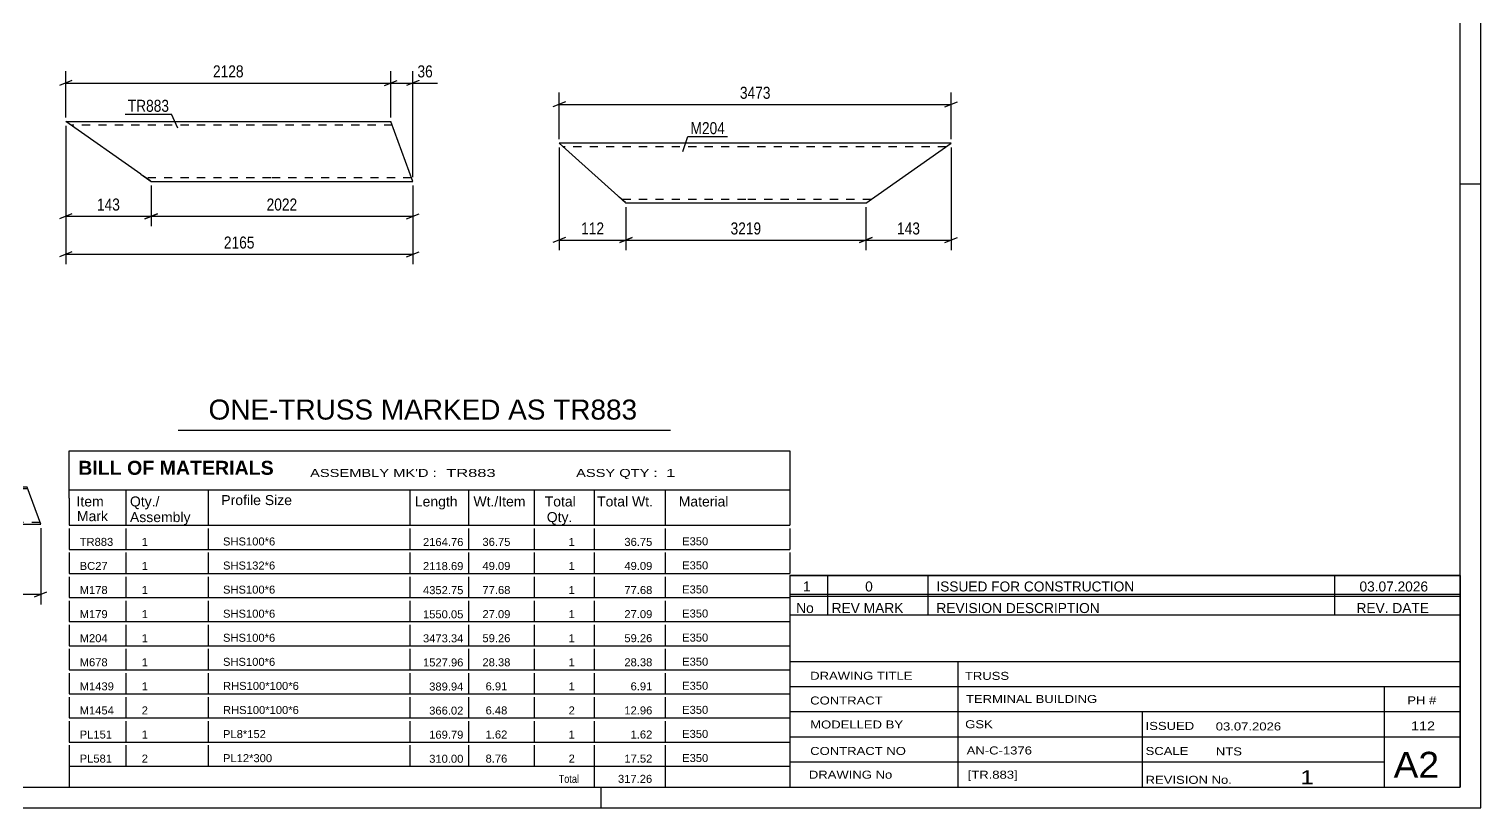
# Model space of a CAD drawing. Header units: millimetres. Extents: x 0 to 594, y 0 to 420.
# Drawn here: x 247.4 to 594, y 0 to 186 of the extents above; entities that cross this region are included whole.
import ezdxf

# ---------------------------------------------------------------- set-up
doc = ezdxf.new("R2010")
doc.units = ezdxf.units.MM
doc.linetypes.add('DXK_LINE_DOT2', pattern=[3.9198, 1.9599, -1.9599])
doc.styles.add('Arial', font='ARIAL.TTF', dxfattribs={"height": 0.2})
doc.styles.add('Arial Bold', font='ARIALBD.TTF', dxfattribs={"height": 0.2})
doc.styles.add('Arial Narrow', font='ARIALN.TTF', dxfattribs={"height": 0.2})

# ---------------------------------------------------------------- blocks, each defined once
blk = doc.blocks.new('Unknown-761560111-8932')
at = {"color": 7, "linetype": 'Continuous'}
for p, q in [((429, 55.55), (589, 55.55)), ((589, 55.55), (429, 55.55)), ((429, 55.55), (429, 50.55)), ((438, 55.55), (438, 50.55)), ((462, 55.55), (462, 50.55)), ((559, 55.55), (559, 50.55)), ((589, 55.55), (589, 50.55)), ((429, 50.55), (589, 50.55)), ((429, 50.55), (429, 46.05)), ((429, 50.55), (589, 50.55)), ((438, 50.55), (438, 46.05)), ((462, 50.55), (462, 46.05)), ((559, 50.55), (559, 46.05)), ((589, 50.55), (589, 46.05)), ((589, 46.05), (429, 46.05))]:
    blk.add_line(p, q, dxfattribs=at)
at = {"color": 7, "linetype": 'Continuous', "style": 'Arial Narrow'}
for s, height, width, p in [('1', 2.39, 1.196471, (432.16, 51.7)), ('0', 2.39, 1.196471, (447, 51.7)), ('ISSUED FOR CONSTRUCTION', 2.3861, 1.196471, (464, 51.7)), ('03.07.2026', 2.386, 1.196471, (565, 51.7)), ('No', 2.386, 1.2, (430.54, 46.55)), ('REV MARK', 2.386, 1.2, (439, 46.55)), ('REVISION DESCRIPTION', 2.3861, 1.2, (464, 46.55)), ('REV. DATE', 2.386, 1.2, (564.28, 46.55))]:
    blk.add_text(s, height=height, dxfattribs=dict(at, width=width)).set_placement(p)
blk = doc.blocks.new('Unknown-761560111-3298')
at = {"color": 5, "linetype": 'Continuous'}
for p, q in [((594, 0), (594, 420)), ((589, 5), (589, 415)), ((594, 149), (589, 149)), ((5, 5), (589, 5)), ((384, 0), (384, 5)), ((0, 0), (594, 0))]:
    blk.add_line(p, q, dxfattribs=at)
blk = doc.blocks.new('Unknown-761560111-8931')
at = {"color": 7, "linetype": 'Continuous'}
for p, q in [((429, 51.05), (429, 5)), ((429, 51.05), (589, 51.05)), ((589, 51), (589, 5)), ((429, 35), (589, 35)), ((469.14, 35), (469.14, 5)), ((429, 29), (589, 29)), ((571, 5.1), (571, 29)), ((429, 23), (589, 23)), ((513.14, 23), (513.14, 5)), ((429, 17), (589, 17)), ((429, 11), (571, 11)), ((429, 5), (589, 5))]:
    blk.add_line(p, q, dxfattribs=at)
at = {"color": 7, "style": 'Arial Narrow'}
for s, height, width, p in [('DRAWING TITLE', 1.9089, 1.425378, (433.88, 30.61)), ('TRUSS', 1.909, 1.425378, (470.81, 30.59)), ('CONTRACT', 1.909, 1.425378, (433.88, 24.71)), ('TERMINAL BUILDING', 1.9089, 1.425378, (471.06, 25.07)), ('MODELLED BY', 1.9089, 1.425378, (433.88, 18.98)), ('GSK', 1.909, 1.425378, (470.88, 19.04)), ('ISSUED', 1.909, 1.425378, (513.94, 18.64)), ('03.07.2026', 1.909, 1.425378, (530.69, 18.52)), ('CONTRACT NO', 1.9089, 1.425378, (433.88, 12.66)), ('AN-C-1376', 1.909, 1.425378, (471.23, 12.78)), ('SCALE', 1.909, 1.425378, (513.94, 12.65)), ('A2', 6.204, 1.25, (573.14, 7.2)), ('DRAWING No', 1.909, 1.425378, (433.56, 7)), ('[TR.883]', 1.909, 1.425378, (471.46, 6.99)), ('REVISION No.', 1.9089, 1.425378, (513.94, 5.77)), ('1', 3.34, 1.5, (550.91, 5.68))]:
    blk.add_text(s, height=height, dxfattribs=dict(at, width=width)).set_placement(p)
at = {"color": 7, "linetype": 'Continuous', "style": 'Arial Narrow', "width": 1.43}
for s, height, p in [('PH #', 1.909, (576.4, 24.75)), ('112', 2.1, (577.3, 18.55)), ('NTS', 1.909, (530.7, 12.55))]:
    blk.add_text(s, height=height, dxfattribs=at).set_placement(p)
blk = doc.blocks.new('Unknown-761560111-8933')
at = {"color": 7, "linetype": 'Continuous'}
for p, q in [((257, 85.25), (429, 85.25)), ((257, 74), (257, 85.25)), ((429, 85.25), (429, 74)), ((257, 76), (429, 76)), ((257, 74), (257, 69)), ((270.5, 76), (270.5, 67.5)), ((290.2, 76), (290.2, 67.5)), ((338.28, 76), (338.28, 67.5)), ((352.28, 76), (352.28, 67.5)), ((368, 76), (368, 67.5)), ((382.28, 76), (382.28, 67.5)), ((399.28, 76), (399.28, 67.5)), ((429, 74), (429, 67.5)), ((257, 69), (257, 67.5)), ((257, 67.5), (429, 67.5)), ((257, 66.73), (257, 61.75)), ((270.5, 66.73), (270.5, 61.75)), ((290.2, 66.73), (290.2, 61.75)), ((338.28, 66.73), (338.28, 61.75)), ((352.28, 66.73), (352.28, 61.75)), ((368, 66.73), (368, 61.75)), ((382.28, 66.73), (382.28, 61.75)), ((399.28, 66.73), (399.28, 61.75)), ((429, 66.73), (429, 61.75)), ((257, 61.75), (429, 61.75)), ((257, 60.98), (257, 56)), ((270.5, 60.98), (270.5, 56)), ((290.2, 60.98), (290.2, 56)), ((338.28, 60.98), (338.28, 56)), ((352.28, 60.98), (352.28, 56)), ((368, 60.98), (368, 56)), ((382.28, 60.98), (382.28, 56)), ((399.28, 60.98), (399.28, 56)), ((429, 60.98), (429, 56)), ((257, 56), (429, 56)), ((257, 55.23), (257, 50.25)), ((270.5, 55.23), (270.5, 50.25)), ((290.2, 55.23), (290.2, 50.25)), ((338.28, 55.23), (338.28, 50.25)), ((352.28, 55.23), (352.28, 50.25)), ((368, 55.23), (368, 50.25)), ((382.28, 55.23), (382.28, 50.25)), ((399.28, 55.23), (399.28, 50.25)), ((429, 55.23), (429, 50.25)), ((257, 50.25), (429, 50.25)), ((257, 49.48), (257, 44.5)), ((270.5, 49.48), (270.5, 44.5)), ((290.2, 49.48), (290.2, 44.5)), ((338.28, 49.48), (338.28, 44.5)), ((352.28, 49.48), (352.28, 44.5)), ((368, 49.48), (368, 44.5)), ((382.28, 49.48), (382.28, 44.5)), ((399.28, 49.48), (399.28, 44.5)), ((429, 49.48), (429, 44.5)), ((257, 44.5), (429, 44.5)), ((257, 43.73), (257, 38.75)), ((270.5, 43.73), (270.5, 38.75)), ((290.2, 43.73), (290.2, 38.75)), ((338.28, 43.73), (338.28, 38.75)), ((352.28, 43.73), (352.28, 38.75)), ((368, 43.73), (368, 38.75)), ((382.28, 43.73), (382.28, 38.75)), ((399.28, 43.73), (399.28, 38.75)), ((429, 43.73), (429, 38.75)), ((257, 38.75), (429, 38.75)), ((257, 37.98), (257, 33)), ((270.5, 37.98), (270.5, 33)), ((290.2, 37.98), (290.2, 33)), ((338.28, 37.98), (338.28, 33)), ((352.28, 37.98), (352.28, 33)), ((368, 37.98), (368, 33)), ((382.28, 37.98), (382.28, 33)), ((399.28, 37.98), (399.28, 33)), ((429, 37.98), (429, 33)), ((257, 33), (429, 33)), ((257, 32.23), (257, 27.25)), ((270.5, 32.23), (270.5, 27.25)), ((290.2, 32.23), (290.2, 27.25)), ((338.28, 32.23), (338.28, 27.25)), ((352.28, 32.23), (352.28, 27.25)), ((368, 32.23), (368, 27.25)), ((382.28, 32.23), (382.28, 27.25)), ((399.28, 32.23), (399.28, 27.25)), ((429, 32.23), (429, 27.25)), ((257, 27.25), (429, 27.25)), ((257, 26.48), (257, 21.5)), ((270.5, 26.48), (270.5, 21.5)), ((290.2, 26.48), (290.2, 21.5)), ((338.28, 26.48), (338.28, 21.5)), ((352.28, 26.48), (352.28, 21.5)), ((368, 26.48), (368, 21.5)), ((382.28, 26.48), (382.28, 21.5)), ((399.28, 26.48), (399.28, 21.5)), ((429, 26.48), (429, 21.5)), ((257, 21.5), (429, 21.5)), ((257, 20.73), (257, 15.75)), ((270.5, 20.73), (270.5, 15.75)), ((290.2, 20.73), (290.2, 15.75)), ((338.28, 20.73), (338.28, 15.75)), ((352.28, 20.73), (352.28, 15.75)), ((368, 20.73), (368, 15.75)), ((382.28, 20.73), (382.28, 15.75)), ((399.28, 20.73), (399.28, 15.75)), ((429, 20.73), (429, 15.75)), ((257, 15.75), (429, 15.75)), ((257, 14.98), (257, 10)), ((270.5, 14.98), (270.5, 10)), ((290.2, 14.98), (290.2, 10)), ((338.28, 14.98), (338.28, 10)), ((352.28, 14.98), (352.28, 10)), ((368, 14.98), (368, 10)), ((382.28, 14.98), (382.28, 10)), ((399.28, 14.98), (399.28, 10)), ((429, 14.98), (429, 10)), ((257, 10), (429, 10)), ((257, 10), (429, 10)), ((257, 10), (257, 5)), ((382.28, 10), (382.28, 5)), ((399.28, 10), (399.28, 5)), ((429, 10), (429, 5)), ((257, 5), (429, 5))]:
    blk.add_line(p, q, dxfattribs=at)
at = {"color": 7}
for s, height, style, p in [('BILL OF MATERIALS', 3.3405, 'Arial Bold', (259.15, 79.56)), ('Profile Size', 2.3877, 'Arial', (293.31, 72.33)), ('Mark', 2.388, 'Arial', (258.84, 68.5))]:
    blk.add_text(s, height=height, dxfattribs=dict(at, style=style)).set_placement(p)
at = {"color": 7, "linetype": 'Continuous', "style": 'Arial Narrow'}
for s, height, width, p in [("ASSEMBLY MK'D :", 1.9089, 1.6, (314.5, 79.05)), ('TR883', 1.909, 1.794707, (347, 79.05)), ('ASSY QTY :', 1.909, 1.6, (378, 79.05)), ('1', 1.91, 1.794707, (399.5, 79.05))]:
    blk.add_text(s, height=height, dxfattribs=dict(at, width=width)).set_placement(p)
at = {"color": 7, "linetype": 'Continuous'}
for s, height, style, p in [('Item', 2.388, 'Arial', (258.75, 72)), ('Qty./', 2.388, 'Arial', (271.5, 72)), ('Length', 2.388, 'Arial', (339.5, 72)), ('Wt./Item', 2.388, 'Arial', (353.5, 72)), ('Total', 2.388, 'Arial', (370.5, 72)), ('Total Wt.', 2.388, 'Arial', (383, 72)), ('Material', 2.388, 'Arial', (402.5, 72)), ('Assembly', 2.388, 'Arial', (271.5, 68.27)), ('Qty.', 2.388, 'Arial', (371, 68.27)), ('TR883', 1.91, 'Arial', (259.5, 62.59)), ('1', 1.91, 'Arial', (274.31, 62.59)), ('SHS100*6', 1.91, 'Arial', (293.71, 62.69)), ('2164.76', 1.91, 'Arial', (341.45, 62.56)), ('36.75', 1.91, 'Arial', (355.64, 62.59)), ('1', 1.91, 'Arial', (376.22, 62.59)), ('36.75', 1.91, 'Arial', (389.52, 62.59)), ('E350', 1.91, 'Arial', (403.31, 62.73)), ('BC27', 1.91, 'Arial', (259.5, 56.84)), ('1', 1.91, 'Arial', (274.31, 56.84)), ('SHS132*6', 1.91, 'Arial', (293.71, 56.94)), ('2118.69', 1.91, 'Arial', (341.45, 56.81)), ('49.09', 1.91, 'Arial', (355.64, 56.84)), ('1', 1.91, 'Arial', (376.22, 56.84)), ('49.09', 1.91, 'Arial', (389.52, 56.84)), ('E350', 1.91, 'Arial', (403.31, 56.98)), ('M178', 1.91, 'Arial', (259.5, 51.09)), ('1', 1.91, 'Arial', (274.31, 51.09)), ('SHS100*6', 1.91, 'Arial', (293.71, 51.19)), ('4352.75', 1.91, 'Arial', (341.45, 51.06)), ('77.68', 1.91, 'Arial', (355.64, 51.09)), ('1', 1.91, 'Arial', (376.22, 51.09)), ('77.68', 1.91, 'Arial', (389.52, 51.09)), ('E350', 1.91, 'Arial', (403.31, 51.23)), ('M179', 1.91, 'Arial', (259.5, 45.34)), ('1', 1.91, 'Arial', (274.31, 45.34)), ('SHS100*6', 1.91, 'Arial', (293.71, 45.44)), ('1550.05', 1.91, 'Arial', (341.45, 45.3)), ('27.09', 1.91, 'Arial', (355.64, 45.34)), ('1', 1.91, 'Arial', (376.22, 45.34)), ('27.09', 1.91, 'Arial', (389.52, 45.34)), ('E350', 1.91, 'Arial', (403.31, 45.48)), ('SHS100*6', 1.91, 'Arial', (293.71, 39.69)), ('E350', 1.91, 'Arial', (403.31, 39.73)), ('M204', 1.91, 'Arial', (259.5, 39.59)), ('1', 1.91, 'Arial', (274.31, 39.59)), ('3473.34', 1.91, 'Arial', (341.45, 39.55)), ('59.26', 1.91, 'Arial', (355.64, 39.59)), ('1', 1.91, 'Arial', (376.22, 39.59)), ('59.26', 1.91, 'Arial', (389.52, 39.59)), ('M678', 1.91, 'Arial', (259.5, 33.84)), ('1', 1.91, 'Arial', (274.31, 33.84)), ('SHS100*6', 1.91, 'Arial', (293.71, 33.94)), ('1527.96', 1.91, 'Arial', (341.45, 33.8)), ('28.38', 1.91, 'Arial', (355.64, 33.84)), ('1', 1.91, 'Arial', (376.22, 33.84)), ('28.38', 1.91, 'Arial', (389.52, 33.84)), ('E350', 1.91, 'Arial', (403.31, 33.98)), ('M1439', 1.91, 'Arial', (259.5, 28.09)), ('1', 1.91, 'Arial', (274.31, 28.09)), ('RHS100*100*6', 1.9102, 'Arial', (293.71, 28.19)), ('389.94', 1.91, 'Arial', (342.93, 28.05)), ('6.91', 1.91, 'Arial', (356.39, 28.09)), ('1', 1.91, 'Arial', (376.22, 28.09)), ('6.91', 1.91, 'Arial', (391, 28.09)), ('E350', 1.91, 'Arial', (403.31, 28.23)), ('2', 1.91, 'Arial', (274.31, 22.34)), ('RHS100*100*6', 1.9102, 'Arial', (293.71, 22.44)), ('6.48', 1.91, 'Arial', (356.39, 22.34)), ('2', 1.91, 'Arial', (376.22, 22.34)), ('12.96', 1.91, 'Arial', (389.52, 22.34)), ('E350', 1.91, 'Arial', (403.31, 22.48)), ('M1454', 1.91, 'Arial', (259.5, 22.34)), ('366.02', 1.91, 'Arial', (342.93, 22.3)), ('PL151', 1.91, 'Arial', (259.5, 16.59)), ('1', 1.91, 'Arial', (274.31, 16.59)), ('PL8*152', 1.91, 'Arial', (293.71, 16.69)), ('169.79', 1.91, 'Arial', (342.93, 16.55)), ('1.62', 1.91, 'Arial', (356.39, 16.59)), ('1', 1.91, 'Arial', (376.22, 16.59)), ('1.62', 1.91, 'Arial', (391, 16.59)), ('E350', 1.91, 'Arial', (403.31, 16.73)), ('PL581', 1.91, 'Arial', (259.5, 10.84)), ('2', 1.91, 'Arial', (274.31, 10.84)), ('PL12*300', 1.91, 'Arial', (293.71, 10.94)), ('310.00', 1.91, 'Arial', (342.93, 10.8)), ('8.76', 1.91, 'Arial', (356.39, 10.84)), ('2', 1.91, 'Arial', (376.22, 10.84)), ('17.52', 1.91, 'Arial', (389.52, 10.84)), ('E350', 1.91, 'Arial', (403.31, 10.98)), ('Total', 1.909, 'Arial Narrow', (373.83, 6)), ('317.26', 1.91, 'Arial', (388, 6))]:
    blk.add_text(s, height=height, dxfattribs=dict(at, style=style)).set_placement(p)
blk = doc.blocks.new('Unknown-761560111-8934')
at = {"color": 2, "linetype": 'Continuous'}
blk.add_line((283, 90.25), (400.5, 90.25), dxfattribs=at)
at = {"color": 7, "style": 'Arial'}
blk.add_text('ONE-TRUSS MARKED AS TR883', height=4.7754, dxfattribs=at).set_placement((290.26, 92.75))
blk = doc.blocks.new('Part-761560111-5108 - 5106')
at = {"color": 7, "linetype": 'DXK_LINE_DOT2'}
for p, q in [((112.48, 76.59), (108.94, 67.79)), ((247.13, 76.19), (112.32, 76.19)), ((250.04, 68.19), (109.1, 68.19))]:
    blk.add_line(p, q, dxfattribs=at)
at = {"color": 2, "linetype": 'Continuous'}
for p, q in [((246.99, 76.59), (112.48, 76.59)), ((250.19, 67.79), (246.99, 76.59)), ((108.94, 67.79), (250.19, 67.79))]:
    blk.add_line(p, q, dxfattribs=at)
blk = doc.blocks.new('Part-761560111-7274 - 7273')
at = {"color": 2, "linetype": 'Continuous'}
for p, q in [((274.11, 151.34), (256.16, 163.92)), ((256.16, 163.92), (305.13, 163.92)), ((305.23, 163.92), (333.8, 163.92)), ((339, 149.63), (333.8, 163.92)), ((274.11, 151.34), (276.56, 149.63)), ((276.56, 149.63), (305.13, 149.63)), ((305.23, 149.63), (339, 149.63))]:
    blk.add_line(p, q, dxfattribs=at)
at = {"color": 7, "linetype": 'DXK_LINE_DOT2'}
for p, q in [((305.13, 163.06), (257.38, 163.06)), ((334.11, 163.06), (305.23, 163.06)), ((276.37, 149.76), (274.11, 151.34)), ((305.13, 150.49), (275.33, 150.49)), ((338.69, 150.49), (305.23, 150.49))]:
    blk.add_line(p, q, dxfattribs=at)
blk = doc.blocks.new('Part-761560111-7242 - 7241')
at = {"color": 2, "linetype": 'Continuous'}
for p, q in [((387.99, 146.18), (373.97, 158.75)), ((418.48, 158.75), (373.97, 158.75)), ((467.55, 158.75), (418.58, 158.75)), ((447.15, 144.46), (467.55, 158.75)), ((387.99, 146.18), (389.9, 144.46)), ((418.48, 144.46), (389.9, 144.46)), ((447.15, 144.46), (418.58, 144.46))]:
    blk.add_line(p, q, dxfattribs=at)
at = {"color": 7, "linetype": 'DXK_LINE_DOT2'}
for p, q in [((418.48, 157.89), (374.93, 157.89)), ((466.33, 157.89), (418.58, 157.89)), ((389.76, 144.59), (387.99, 146.18)), ((418.48, 145.32), (388.95, 145.32)), ((448.37, 145.32), (418.58, 145.32))]:
    blk.add_line(p, q, dxfattribs=at)
blk = doc.blocks.new('StraightDimension-761560111-6358 - 5106')
at = {"color": 7, "linetype": 'Continuous'}
for p, q in [((108.94, 66.79), (108.94, 48.62)), ((250.19, 66.79), (250.19, 48.62)), ((110.44, 51.62), (107.44, 50.42)), ((108.94, 51.02), (250.19, 51.02)), ((248.69, 50.42), (251.69, 51.62))]:
    blk.add_line(p, q, dxfattribs=at)
at = {"color": 0}
blk.add_wipeout([(183.82, 51.77), (183.82, 55.97), (175.31, 55.97), (175.31, 51.77)], dxfattribs=at)
at = {"color": 3, "style": 'Arial Narrow'}
blk.add_text('2119', height=2.863, dxfattribs=at).set_placement((175.91, 52.37))
blk = doc.blocks.new('StraightDimension-761560111-8167 - 7273')
at = {"color": 7, "linetype": 'Continuous'}
for p, q in [((256.16, 162.92), (256.16, 138.92)), ((276.56, 148.63), (276.56, 138.92)), ((257.66, 141.92), (254.66, 140.72)), ((256.16, 141.32), (276.56, 141.32)), ((275.06, 140.72), (278.06, 141.92))]:
    blk.add_line(p, q, dxfattribs=at)
at = {"color": 0}
blk.add_wipeout([(269.7, 142.07), (269.7, 146.27), (263.02, 146.27), (263.02, 142.07)], dxfattribs=at)
at = {"color": 3, "style": 'Arial Narrow'}
blk.add_text('143', height=2.863, dxfattribs=at).set_placement((263.62, 142.67))
blk = doc.blocks.new('StraightDimension-761560111-8122 - 7273')
at = {"color": 7, "linetype": 'Continuous'}
for p, q in [((332.3, 172.52), (335.3, 173.72)), ((333.8, 164.92), (333.8, 175.97)), ((340.5, 173.72), (337.5, 172.52)), ((339, 150.63), (339, 175.97)), ((333.8, 173.12), (339, 173.12))]:
    blk.add_line(p, q, dxfattribs=at)
at = {"color": 0}
blk.add_wipeout([(344.38, 173.87), (344.38, 178.07), (339.53, 178.07), (339.53, 173.87)], dxfattribs=at)
at = {"color": 7, "linetype": 'Continuous'}
blk.add_line((339, 173.12), (344.91, 173.12), dxfattribs=at)
blk.add_line((339, 173.12), (344.91, 173.12), dxfattribs=at)
at = {"color": 3, "style": 'Arial Narrow'}
blk.add_text('36', height=2.863, dxfattribs=at).set_placement((340.13, 174.47))
blk = doc.blocks.new('StraightDimension-761560111-8210 - 7273')
at = {"color": 7, "linetype": 'Continuous'}
for p, q in [((256.16, 162.92), (256.16, 129.84)), ((339, 148.63), (339, 129.84)), ((257.66, 132.84), (254.66, 131.64)), ((256.16, 132.24), (339, 132.24)), ((337.5, 131.64), (340.5, 132.84))]:
    blk.add_line(p, q, dxfattribs=at)
at = {"color": 0}
blk.add_wipeout([(301.83, 132.99), (301.83, 137.19), (293.32, 137.19), (293.32, 132.99)], dxfattribs=at)
at = {"color": 3, "style": 'Arial Narrow'}
blk.add_text('2165', height=2.863, dxfattribs=at).set_placement((293.92, 133.59))
blk = doc.blocks.new('StraightDimension-761560111-8123 - 7273')
at = {"color": 7, "linetype": 'Continuous'}
for p, q in [((257.66, 173.72), (254.66, 172.52)), ((256.16, 164.92), (256.16, 175.97)), ((332.3, 172.52), (335.3, 173.72)), ((333.8, 164.92), (333.8, 175.97)), ((256.16, 173.12), (333.8, 173.12))]:
    blk.add_line(p, q, dxfattribs=at)
at = {"color": 0}
blk.add_wipeout([(299.23, 173.87), (299.23, 178.07), (290.72, 178.07), (290.72, 173.87)], dxfattribs=at)
at = {"color": 3, "style": 'Arial Narrow'}
blk.add_text('2128', height=2.863, dxfattribs=at).set_placement((291.32, 174.47))
blk = doc.blocks.new('StraightDimension-761560111-8166 - 7273')
at = {"color": 7, "linetype": 'Continuous'}
for p, q in [((276.56, 148.63), (276.56, 138.92)), ((339, 148.63), (339, 138.92)), ((278.06, 141.92), (275.06, 140.72)), ((276.56, 141.32), (339, 141.32)), ((337.5, 140.72), (340.5, 141.92))]:
    blk.add_line(p, q, dxfattribs=at)
at = {"color": 0}
blk.add_wipeout([(312.04, 142.07), (312.04, 146.27), (303.52, 146.27), (303.52, 142.07)], dxfattribs=at)
at = {"color": 3, "style": 'Arial Narrow'}
blk.add_text('2022', height=2.863, dxfattribs=at).set_placement((304.12, 142.67))
blk = doc.blocks.new('StraightDimension-761560111-8245 - 7241')
at = {"color": 7, "linetype": 'Continuous'}
for p, q in [((373.97, 157.75), (373.97, 133.21)), ((389.9, 143.46), (389.9, 133.21)), ((375.47, 136.21), (372.47, 135.01)), ((373.97, 135.61), (389.9, 135.61)), ((388.4, 135.01), (391.4, 136.21))]:
    blk.add_line(p, q, dxfattribs=at)
at = {"color": 0}
blk.add_wipeout([(385.28, 136.36), (385.28, 140.56), (378.6, 140.56), (378.6, 136.36)], dxfattribs=at)
at = {"color": 3, "style": 'Arial Narrow'}
blk.add_text('112', height=2.863, dxfattribs=at).set_placement((379.2, 136.96))
blk = doc.blocks.new('StraightDimension-761560111-8229 - 7241')
at = {"color": 7, "linetype": 'Continuous'}
for p, q in [((373.97, 159.75), (373.97, 170.86)), ((467.55, 159.75), (467.55, 170.86)), ((375.47, 168.61), (372.47, 167.41)), ((373.97, 168.01), (467.55, 168.01)), ((466.05, 167.41), (469.05, 168.61))]:
    blk.add_line(p, q, dxfattribs=at)
at = {"color": 0}
blk.add_wipeout([(425.02, 168.76), (425.02, 172.96), (416.5, 172.96), (416.5, 168.76)], dxfattribs=at)
at = {"color": 3, "style": 'Arial Narrow'}
blk.add_text('3473', height=2.863, dxfattribs=at).set_placement((417.1, 169.36))
blk = doc.blocks.new('StraightDimension-761560111-8243 - 7241')
at = {"color": 7, "linetype": 'Continuous'}
for p, q in [((467.55, 157.75), (467.55, 133.21)), ((447.15, 143.46), (447.15, 133.21)), ((448.65, 136.21), (445.65, 135.01)), ((447.15, 135.61), (467.55, 135.61)), ((466.05, 135.01), (469.05, 136.21))]:
    blk.add_line(p, q, dxfattribs=at)
at = {"color": 0}
blk.add_wipeout([(460.69, 136.36), (460.69, 140.56), (454.01, 140.56), (454.01, 136.36)], dxfattribs=at)
at = {"color": 3, "style": 'Arial Narrow'}
blk.add_text('143', height=2.863, dxfattribs=at).set_placement((454.61, 136.96))
blk = doc.blocks.new('StraightDimension-761560111-8244 - 7241')
at = {"color": 7, "linetype": 'Continuous'}
for p, q in [((389.9, 143.46), (389.9, 133.21)), ((447.15, 143.46), (447.15, 133.21)), ((391.4, 136.21), (388.4, 135.01)), ((389.9, 135.61), (447.15, 135.61)), ((445.65, 135.01), (448.65, 136.21))]:
    blk.add_line(p, q, dxfattribs=at)
at = {"color": 0}
blk.add_wipeout([(422.78, 136.36), (422.78, 140.56), (414.27, 140.56), (414.27, 136.36)], dxfattribs=at)
at = {"color": 3, "style": 'Arial Narrow'}
blk.add_text('3219', height=2.863, dxfattribs=at).set_placement((414.87, 136.96))
blk = doc.blocks.new('Mark-761560111-8668 - 7273')
at = {"color": 0}
blk.add_wipeout([(280.84, 166.25), (280.84, 169.25), (270.98, 169.25), (270.98, 166.25)], dxfattribs=at)
blk.add_wipeout([(280.84, 166.25), (280.84, 169.25), (270.98, 169.25), (270.98, 166.25)], dxfattribs=at)
at = {"color": 30, "linetype": 'Continuous'}
for p in [(270.38, 165.65), (282.89, 162.37)]:
    blk.add_line(p, (281.44, 165.65), dxfattribs=at)
at = {"color": 3, "style": 'Arial Narrow'}
blk.add_text('TR883', height=2.863, dxfattribs=at).set_placement((270.98, 166.25))
blk = doc.blocks.new('Mark-761560111-8304 - 7241')
at = {"color": 0}
blk.add_wipeout([(413.54, 160.91), (413.54, 163.91), (405.31, 163.91), (405.31, 160.91)], dxfattribs=at)
blk.add_wipeout([(413.54, 160.91), (413.54, 163.91), (405.31, 163.91), (405.31, 160.91)], dxfattribs=at)
at = {"color": 30, "linetype": 'Continuous'}
for p, q in [((403.49, 156.77), (404.71, 160.31)), ((404.71, 160.31), (414.14, 160.31))]:
    blk.add_line(p, q, dxfattribs=at)
at = {"color": 3, "style": 'Arial Narrow'}
blk.add_text('M204', height=2.863, dxfattribs=at).set_placement((405.31, 160.91))

msp = doc.modelspace()

# ---------------------------------------------------------------- block references
for name in ['Unknown-761560111-3298', 'Part-761560111-7274 - 7273', 'Part-761560111-7242 - 7241', 'Unknown-761560111-8934', 'Unknown-761560111-8933', 'Part-761560111-5108 - 5106', 'Unknown-761560111-8932', 'Unknown-761560111-8931']:
    msp.add_blockref(name, (0, 0))

# ---------------------------------------------------------------- next in the draw order: block references
for name in ['StraightDimension-761560111-8122 - 7273', 'StraightDimension-761560111-8229 - 7241', 'StraightDimension-761560111-8167 - 7273', 'StraightDimension-761560111-8245 - 7241', 'StraightDimension-761560111-8243 - 7241', 'StraightDimension-761560111-6358 - 5106']:
    msp.add_blockref(name, (0, 0))

# ---------------------------------------------------------------- next in the draw order: block references
for name in ['StraightDimension-761560111-8123 - 7273', 'StraightDimension-761560111-8210 - 7273', 'Mark-761560111-8304 - 7241', 'StraightDimension-761560111-8244 - 7241']:
    msp.add_blockref(name, (0, 0))

# ---------------------------------------------------------------- next in the draw order: block references
for name in ['Mark-761560111-8668 - 7273', 'StraightDimension-761560111-8166 - 7273']:
    msp.add_blockref(name, (0, 0))

doc.saveas('drawing.dxf')
